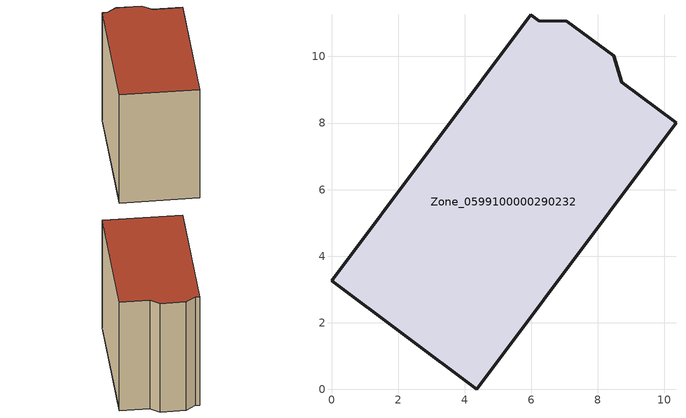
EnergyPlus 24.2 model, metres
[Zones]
Zone_0599100000290232
 floor ground (C_G): 8.48,10.02 8.71,9.22 10.35,8.01 4.36,0 0,3.26 5.98,11.26 6.23,11.07 7.06,11.05 z0
 wall outside (C_F): 0,3.26 4.36,0 10.35,8.01 8.71,9.22 8.48,10.02 7.06,11.05 6.23,11.07 5.98,11.26 0,3.26 z0:8.76
 roof outside (C_R): 7.06,11.05 6.23,11.07 5.98,11.26 0,3.26 4.36,0 10.35,8.01 8.71,9.22 8.48,10.02 z8.76
[BUILDING]
Pand.0599100000290232: North Axis=0; Terrain=City; Loads Convergence Tolerance Value=0.04; Temperature Convergence Tolerance Value=0.4; Solar Distribution=FullExterior; Maximum Number of Warmup Days=25; Minimum Number of Warmup Days=1
[Site:Location]
Rotterdam.The.Hague.AP_ZH_NLD Design_Conditions: Latitude=51.96; Longitude=4.45; Time Zone=1; Elevation=-4.5
[SITE:GROUNDTEMPERATURE:BUILDINGSURFACE]
18, 18, 18, 18, 18, 18, 18, 18, 18, 18, 18, 18
[MATERIAL] Thermal Absorptance=0.9; Solar Absorptance=0.7; Visible Absorptance=0.7
Name | Roughness | Thickness | Conductivity | Density | Specific Heat
G.TI.1946 | MediumSmooth | 0.15 | 1 | 540 | 1210
F.TI.1946 | Rough | 0.3 | 0.857143 | 1920 | 840
R.TI.1946 | MediumRough | 0.2 | 0.1 | 1500 | 1000
[CONSTRUCTION]
C_G: G.TI.1946
C_F: F.TI.1946
C_R: R.TI.1946
[ZONE]
Zone_0599100000290232: Type=1; Multiplier=1; Ceiling Height=Autocalculate; Volume=Autocalculate; Floor Area=autocalculate; Part of Total Floor Area=Yes
[ZONEINFILTRATION:DESIGNFLOWRATE]
Infil_Zone_0599100000290232: Zone or ZoneList or Space or SpaceList=Zone_0599100000290232; Schedule=AlwaysOn; Design Flow Rate Calculation Method=Flow/Area; Flow Rate per Floor Area=0.003; Constant Term Coefficient=1; Temperature Term Coefficient=0; Velocity Term Coefficient=0; Velocity Squared Term Coefficient=0
[HVACTEMPLATE:ZONE:IDEALLOADSAIRSYSTEM]
Zone_0599100000290232: Maximum Heating Supply Air Temperature=50; Minimum Cooling Supply Air Temperature=13; Maximum Heating Supply Air Humidity Ratio=0.0156; Minimum Cooling Supply Air Humidity Ratio=0.0077; Heating Limit=NoLimit; Cooling Limit=NoLimit; Dehumidification Control Type=ConstantSensibleHeatRatio; Cooling Sensible Heat Ratio=0.7; Dehumidification Setpoint=60; Humidification Control Type=None; Humidification Setpoint=30; Outdoor Air Method=None; Outdoor Air Flow Rate per Person=0.00944; Outdoor Air Flow Rate per Zone Floor Area=0; Outdoor Air Flow Rate per Zone=0; Demand Controlled Ventilation Type=None; Outdoor Air Economizer Type=NoEconomizer; Heat Recovery Type=None; Sensible Heat Recovery Effectiveness=0.7; Latent Heat Recovery Effectiveness=0.65
[ZONECONTROL:THERMOSTAT]
ThermostatControl_Zone_0599100000290232: Zone or ZoneList=Zone_0599100000290232; Control Type Schedule=DualSetpointControlType; Control 1=Thermostat_Zone_0599100000290232; Temperature Difference Between Cutout And Setpoint=0
[THERMOSTATSETPOINT:DUALSETPOINT]
Thermostat_Zone_0599100000290232: Heating Setpoint Temperature Schedule=HeatingSetpoint_Zone_0599100000290232; Cooling Setpoint Temperature Schedule=CoolingSetpoint_Zone_0599100000290232
[SCHEDULE:COMPACT]
HeatingSetpoint_Zone_0599100000290232: Through: 12/31, For: AllDays, Until: 24:00, 21
CoolingSetpoint_Zone_0599100000290232: Through: 12/31, For: AllDays, Until: 24:00, 24
DualSetpointControlType: Through: 12/31, For: AllDays, Until: 24:00, 4
AlwaysOn: Through: 12/31, For: AllDays, Until: 24:00, 1
